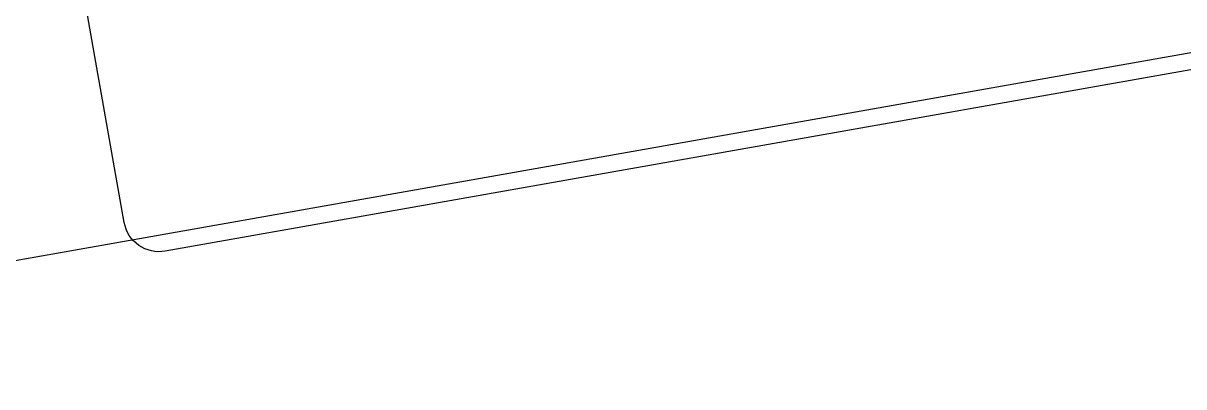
# Model space of a CAD drawing. Header units: millimetres. Extents: x 0 to 8967983, y -224399 to 13801.
# Drawn here: x 71379.33 to 71389.34, y -193456.2 to -193453.05 of the extents above; entities that cross this region are included whole.
import ezdxf

# ---------------------------------------------------------------- set-up
doc = ezdxf.new("R2010")
doc.units = ezdxf.units.MM
doc.header["$LTSCALE"] = 10
doc.layers.add('Архитектура', color=251, linetype='Continuous')

msp = doc.modelspace()

# ---------------------------------------------------------------- linework, layer by layer
at = {"layer": 'Архитектура', "lineweight": 25, "transparency": 33554684}
for points in [[(71359.233, -193420.671), (71365.017, -193453.307, 0.414326), (71365.653, -193453.752), (71366.974, -193453.518, 0.410627), (71367.419, -193452.888), (71367.301, -193452.221, 0.492552), (71367.036, -193452.021), (71366.538, -193452.109, -0.441111), (71366.255, -193451.911), (71365.987, -193450.057, -0.208057), (71366.268, -193449.201, -0.000016), (71368.195, -193446.447, -0.439819), (71369.639, -193446.191, -0.000016), (71372.396, -193448.115, -0.208057), (71372.953, -193448.823), (71373.338, -193450.656, -0.441111), (71373.141, -193450.939), (71372.643, -193451.027, 0.492552), (71372.463, -193451.306), (71372.581, -193451.974, 0.410627), (71373.216, -193452.411), (71374.537, -193452.177, 0.414326), (71374.981, -193451.541), (71369.197, -193418.905, 0.523933)], [(71359.233, -193420.671), (71365.017, -193453.307, 0.414326), (71365.653, -193453.752), (71366.974, -193453.518, 0.410627), (71367.419, -193452.888), (71367.301, -193452.221, 0.492552), (71367.036, -193452.021), (71366.538, -193452.109, -0.441111), (71366.255, -193451.911), (71365.987, -193450.057, -0.208057), (71366.268, -193449.201, -0.000016), (71368.195, -193446.447, -0.439819), (71369.639, -193446.191, -0.000016), (71372.396, -193448.115, -0.208057), (71372.953, -193448.823), (71373.338, -193450.656, -0.441111), (71373.141, -193450.939), (71372.643, -193451.027, 0.492552), (71372.463, -193451.306), (71372.581, -193451.974, 0.410627), (71373.216, -193452.411), (71374.537, -193452.177, 0.414326), (71374.981, -193451.541), (71369.197, -193418.905, 0.523933)], [(71359.233, -193420.671), (71365.017, -193453.307, 0.414326), (71365.653, -193453.752), (71366.974, -193453.518, 0.410627), (71367.419, -193452.888), (71367.301, -193452.221, 0.492552), (71367.036, -193452.021), (71366.538, -193452.109, -0.441111), (71366.255, -193451.911), (71365.987, -193450.057, -0.208057), (71366.268, -193449.201, -0.000016), (71368.195, -193446.447, -0.439819), (71369.639, -193446.191, -0.000016), (71372.396, -193448.115, -0.208057), (71372.953, -193448.823), (71373.338, -193450.656, -0.441111), (71373.141, -193450.939), (71372.643, -193451.027, 0.492552), (71372.463, -193451.306), (71372.581, -193451.974, 0.410627), (71373.216, -193452.411), (71374.537, -193452.177, 0.414326), (71374.981, -193451.541), (71369.197, -193418.905, 0.523933)], [(71359.233, -193420.671), (71365.017, -193453.307, 0.414326), (71365.653, -193453.752), (71366.974, -193453.518, 0.410627), (71367.419, -193452.888), (71367.301, -193452.221, 0.492552), (71367.036, -193452.021), (71366.538, -193452.109, -0.441111), (71366.255, -193451.911), (71365.987, -193450.057, -0.208057), (71366.268, -193449.201, -0.000016), (71368.195, -193446.447, -0.439819), (71369.639, -193446.191, -0.000016), (71372.396, -193448.115, -0.208057), (71372.953, -193448.823), (71373.338, -193450.656, -0.441111), (71373.141, -193450.939), (71372.643, -193451.027, 0.492552), (71372.463, -193451.306), (71372.581, -193451.974, 0.410627), (71373.216, -193452.411), (71374.537, -193452.177, 0.414326), (71374.981, -193451.541), (71369.197, -193418.905, 0.523933)], [(71359.233, -193420.671), (71365.017, -193453.307, 0.414326), (71365.653, -193453.752), (71366.974, -193453.518, 0.410627), (71367.419, -193452.888), (71367.301, -193452.221, 0.492552), (71367.036, -193452.021), (71366.538, -193452.109, -0.441111), (71366.255, -193451.911), (71365.987, -193450.057, -0.208057), (71366.268, -193449.201, -0.000016), (71368.195, -193446.447, -0.439819), (71369.639, -193446.191, -0.000016), (71372.396, -193448.115, -0.208057), (71372.953, -193448.823), (71373.338, -193450.656, -0.441111), (71373.141, -193450.939), (71372.643, -193451.027, 0.492552), (71372.463, -193451.306), (71372.581, -193451.974, 0.410627), (71373.216, -193452.411), (71374.537, -193452.177, 0.414326), (71374.981, -193451.541), (71369.197, -193418.905, 0.523933)], [(71359.233, -193420.671), (71365.017, -193453.307, 0.414326), (71365.653, -193453.752), (71366.974, -193453.518, 0.410627), (71367.419, -193452.888), (71367.301, -193452.221, 0.492552), (71367.036, -193452.021), (71366.538, -193452.109, -0.441111), (71366.255, -193451.911), (71365.987, -193450.057, -0.208057), (71366.268, -193449.201, -0.000016), (71368.195, -193446.447, -0.439819), (71369.639, -193446.191, -0.000016), (71372.396, -193448.115, -0.208057), (71372.953, -193448.823), (71373.338, -193450.656, -0.441111), (71373.141, -193450.939), (71372.643, -193451.027, 0.492552), (71372.463, -193451.306), (71372.581, -193451.974, 0.410627), (71373.216, -193452.411), (71374.537, -193452.177, 0.414326), (71374.981, -193451.541), (71369.197, -193418.905, 0.523933)], [(71359.233, -193420.671), (71365.017, -193453.307, 0.414326), (71365.653, -193453.752), (71366.974, -193453.518, 0.410627), (71367.419, -193452.888), (71367.301, -193452.221, 0.492552), (71367.036, -193452.021), (71366.538, -193452.109, -0.441111), (71366.255, -193451.911), (71365.987, -193450.057, -0.208057), (71366.268, -193449.201, -0.000016), (71368.195, -193446.447, -0.439819), (71369.639, -193446.191, -0.000016), (71372.396, -193448.115, -0.208057), (71372.953, -193448.823), (71373.338, -193450.656, -0.441111), (71373.141, -193450.939), (71372.643, -193451.027, 0.492552), (71372.463, -193451.306), (71372.581, -193451.974, 0.410627), (71373.216, -193452.411), (71374.537, -193452.177, 0.414326), (71374.981, -193451.541), (71369.197, -193418.905, 0.523933)], [(71359.233, -193420.671), (71365.017, -193453.307, 0.414326), (71365.653, -193453.752), (71366.974, -193453.518, 0.410627), (71367.419, -193452.888), (71367.301, -193452.221, 0.492552), (71367.036, -193452.021), (71366.538, -193452.109, -0.441111), (71366.255, -193451.911), (71365.987, -193450.057, -0.208057), (71366.268, -193449.201, -0.000016), (71368.195, -193446.447, -0.439819), (71369.639, -193446.191, -0.000016), (71372.396, -193448.115, -0.208057), (71372.953, -193448.823), (71373.338, -193450.656, -0.441111), (71373.141, -193450.939), (71372.643, -193451.027, 0.492552), (71372.463, -193451.306), (71372.581, -193451.974, 0.410627), (71373.216, -193452.411), (71374.537, -193452.177, 0.414326), (71374.981, -193451.541), (71369.197, -193418.905, 0.523933)], [(71359.233, -193420.671), (71365.017, -193453.307, 0.414326), (71365.653, -193453.752), (71366.974, -193453.518, 0.410627), (71367.419, -193452.888), (71367.301, -193452.221, 0.492552), (71367.036, -193452.021), (71366.538, -193452.109, -0.441111), (71366.255, -193451.911), (71365.987, -193450.057, -0.208057), (71366.268, -193449.201, -0.000016), (71368.195, -193446.447, -0.439819), (71369.639, -193446.191, -0.000016), (71372.396, -193448.115, -0.208057), (71372.953, -193448.823), (71373.338, -193450.656, -0.441111), (71373.141, -193450.939), (71372.643, -193451.027, 0.492552), (71372.463, -193451.306), (71372.581, -193451.974, 0.410627), (71373.216, -193452.411), (71374.537, -193452.177, 0.414326), (71374.981, -193451.541), (71369.197, -193418.905, 0.523933)], [(71359.233, -193420.671), (71365.017, -193453.307, 0.414326), (71365.653, -193453.752), (71366.974, -193453.518, 0.410627), (71367.419, -193452.888), (71367.301, -193452.221, 0.492552), (71367.036, -193452.021), (71366.538, -193452.109, -0.441111), (71366.255, -193451.911), (71365.987, -193450.057, -0.208057), (71366.268, -193449.201, -0.000016), (71368.195, -193446.447, -0.439819), (71369.639, -193446.191, -0.000016), (71372.396, -193448.115, -0.208057), (71372.953, -193448.823), (71373.338, -193450.656, -0.441111), (71373.141, -193450.939), (71372.643, -193451.027, 0.492552), (71372.463, -193451.306), (71372.581, -193451.974, 0.410627), (71373.216, -193452.411), (71374.537, -193452.177, 0.414326), (71374.981, -193451.541), (71369.197, -193418.905, 0.523933)], [(71359.233, -193420.671), (71365.017, -193453.307, 0.414326), (71365.653, -193453.752), (71366.974, -193453.518, 0.410627), (71367.419, -193452.888), (71367.301, -193452.221, 0.492552), (71367.036, -193452.021), (71366.538, -193452.109, -0.441111), (71366.255, -193451.911), (71365.987, -193450.057, -0.208057), (71366.268, -193449.201, -0.000016), (71368.195, -193446.447, -0.439819), (71369.639, -193446.191, -0.000016), (71372.396, -193448.115, -0.208057), (71372.953, -193448.823), (71373.338, -193450.656, -0.441111), (71373.141, -193450.939), (71372.643, -193451.027, 0.492552), (71372.463, -193451.306), (71372.581, -193451.974, 0.410627), (71373.216, -193452.411), (71374.537, -193452.177, 0.414326), (71374.981, -193451.541), (71369.197, -193418.905, 0.523933)], [(71359.233, -193420.671), (71365.017, -193453.307, 0.414326), (71365.653, -193453.752), (71366.974, -193453.518, 0.410627), (71367.419, -193452.888), (71367.301, -193452.221, 0.492552), (71367.036, -193452.021), (71366.538, -193452.109, -0.441111), (71366.255, -193451.911), (71365.987, -193450.057, -0.208057), (71366.268, -193449.201, -0.000016), (71368.195, -193446.447, -0.439819), (71369.639, -193446.191, -0.000016), (71372.396, -193448.115, -0.208057), (71372.953, -193448.823), (71373.338, -193450.656, -0.441111), (71373.141, -193450.939), (71372.643, -193451.027, 0.492552), (71372.463, -193451.306), (71372.581, -193451.974, 0.410627), (71373.216, -193452.411), (71374.537, -193452.177, 0.414326), (71374.981, -193451.541), (71369.197, -193418.905, 0.523933)], [(71359.233, -193420.671), (71365.017, -193453.307, 0.414326), (71365.653, -193453.752), (71366.974, -193453.518, 0.410627), (71367.419, -193452.888), (71367.301, -193452.221, 0.492552), (71367.036, -193452.021), (71366.538, -193452.109, -0.441111), (71366.255, -193451.911), (71365.987, -193450.057, -0.208057), (71366.268, -193449.201, -0.000016), (71368.195, -193446.447, -0.439819), (71369.639, -193446.191, -0.000016), (71372.396, -193448.115, -0.208057), (71372.953, -193448.823), (71373.338, -193450.656, -0.441111), (71373.141, -193450.939), (71372.643, -193451.027, 0.492552), (71372.463, -193451.306), (71372.581, -193451.974, 0.410627), (71373.216, -193452.411), (71374.537, -193452.177, 0.414326), (71374.981, -193451.541), (71369.197, -193418.905, 0.523933)], [(71359.233, -193420.671), (71365.017, -193453.307, 0.414326), (71365.653, -193453.752), (71366.974, -193453.518, 0.410627), (71367.419, -193452.888), (71367.301, -193452.221, 0.492552), (71367.036, -193452.021), (71366.538, -193452.109, -0.441111), (71366.255, -193451.911), (71365.987, -193450.057, -0.208057), (71366.268, -193449.201, -0.000016), (71368.195, -193446.447, -0.439819), (71369.639, -193446.191, -0.000016), (71372.396, -193448.115, -0.208057), (71372.953, -193448.823), (71373.338, -193450.656, -0.441111), (71373.141, -193450.939), (71372.643, -193451.027, 0.492552), (71372.463, -193451.306), (71372.581, -193451.974, 0.410627), (71373.216, -193452.411), (71374.537, -193452.177, 0.414326), (71374.981, -193451.541), (71369.197, -193418.905, 0.523933)], [(71359.233, -193420.671), (71365.017, -193453.307, 0.414326), (71365.653, -193453.752), (71366.974, -193453.518, 0.410627), (71367.419, -193452.888), (71367.301, -193452.221, 0.492552), (71367.036, -193452.021), (71366.538, -193452.109, -0.441111), (71366.255, -193451.911), (71365.987, -193450.057, -0.208057), (71366.268, -193449.201, -0.000016), (71368.195, -193446.447, -0.439819), (71369.639, -193446.191, -0.000016), (71372.396, -193448.115, -0.208057), (71372.953, -193448.823), (71373.338, -193450.656, -0.441111), (71373.141, -193450.939), (71372.643, -193451.027, 0.492552), (71372.463, -193451.306), (71372.581, -193451.974, 0.410627), (71373.216, -193452.411), (71374.537, -193452.177, 0.414326), (71374.981, -193451.541), (71369.197, -193418.905, 0.523933)], [(71359.233, -193420.671), (71365.017, -193453.307, 0.414326), (71365.653, -193453.752), (71366.974, -193453.518, 0.410627), (71367.419, -193452.888), (71367.301, -193452.221, 0.492552), (71367.036, -193452.021), (71366.538, -193452.109, -0.441111), (71366.255, -193451.911), (71365.987, -193450.057, -0.208057), (71366.268, -193449.201, -0.000016), (71368.195, -193446.447, -0.439819), (71369.639, -193446.191, -0.000016), (71372.396, -193448.115, -0.208057), (71372.953, -193448.823), (71373.338, -193450.656, -0.441111), (71373.141, -193450.939), (71372.643, -193451.027, 0.492552), (71372.463, -193451.306), (71372.581, -193451.974, 0.410627), (71373.216, -193452.411), (71374.537, -193452.177, 0.414326), (71374.981, -193451.541), (71369.197, -193418.905, 0.523933)], [(71359.233, -193420.671), (71365.017, -193453.307, 0.414326), (71365.653, -193453.752), (71366.974, -193453.518, 0.410627), (71367.419, -193452.888), (71367.301, -193452.221, 0.492552), (71367.036, -193452.021), (71366.538, -193452.109, -0.441111), (71366.255, -193451.911), (71365.987, -193450.057, -0.208057), (71366.268, -193449.201, -0.000016), (71368.195, -193446.447, -0.439819), (71369.639, -193446.191, -0.000016), (71372.396, -193448.115, -0.208057), (71372.953, -193448.823), (71373.338, -193450.656, -0.441111), (71373.141, -193450.939), (71372.643, -193451.027, 0.492552), (71372.463, -193451.306), (71372.581, -193451.974, 0.410627), (71373.216, -193452.411), (71374.537, -193452.177, 0.414326), (71374.981, -193451.541), (71369.197, -193418.905, 0.523933)], [(71359.233, -193420.671), (71365.017, -193453.307, 0.414326), (71365.653, -193453.752), (71366.974, -193453.518, 0.410627), (71367.419, -193452.888), (71367.301, -193452.221, 0.492552), (71367.036, -193452.021), (71366.538, -193452.109, -0.441111), (71366.255, -193451.911), (71365.987, -193450.057, -0.208057), (71366.268, -193449.201, -0.000016), (71368.195, -193446.447, -0.439819), (71369.639, -193446.191, -0.000016), (71372.396, -193448.115, -0.208057), (71372.953, -193448.823), (71373.338, -193450.656, -0.441111), (71373.141, -193450.939), (71372.643, -193451.027, 0.492552), (71372.463, -193451.306), (71372.581, -193451.974, 0.410627), (71373.216, -193452.411), (71374.537, -193452.177, 0.414326), (71374.981, -193451.541), (71369.197, -193418.905, 0.523933)], [(71359.233, -193420.671), (71365.017, -193453.307, 0.414326), (71365.653, -193453.752), (71366.974, -193453.518, 0.410627), (71367.419, -193452.888), (71367.301, -193452.221, 0.492552), (71367.036, -193452.021), (71366.538, -193452.109, -0.441111), (71366.255, -193451.911), (71365.987, -193450.057, -0.208057), (71366.268, -193449.201, -0.000016), (71368.195, -193446.447, -0.439819), (71369.639, -193446.191, -0.000016), (71372.396, -193448.115, -0.208057), (71372.953, -193448.823), (71373.338, -193450.656, -0.441111), (71373.141, -193450.939), (71372.643, -193451.027, 0.492552), (71372.463, -193451.306), (71372.581, -193451.974, 0.410627), (71373.216, -193452.411), (71374.537, -193452.177, 0.414326), (71374.981, -193451.541), (71369.197, -193418.905, 0.523933)], [(71359.233, -193420.671), (71365.017, -193453.307, 0.414326), (71365.653, -193453.752), (71366.974, -193453.518, 0.410627), (71367.419, -193452.888), (71367.301, -193452.221, 0.492552), (71367.036, -193452.021), (71366.538, -193452.109, -0.441111), (71366.255, -193451.911), (71365.987, -193450.057, -0.208057), (71366.268, -193449.201, -0.000016), (71368.195, -193446.447, -0.439819), (71369.639, -193446.191, -0.000016), (71372.396, -193448.115, -0.208057), (71372.953, -193448.823), (71373.338, -193450.656, -0.441111), (71373.141, -193450.939), (71372.643, -193451.027, 0.492552), (71372.463, -193451.306), (71372.581, -193451.974, 0.410627), (71373.216, -193452.411), (71374.537, -193452.177, 0.414326), (71374.981, -193451.541), (71369.197, -193418.905, 0.523933)], [(71359.233, -193420.671), (71365.017, -193453.307, 0.414326), (71365.653, -193453.752), (71366.974, -193453.518, 0.410627), (71367.419, -193452.888), (71367.301, -193452.221, 0.492552), (71367.036, -193452.021), (71366.538, -193452.109, -0.441111), (71366.255, -193451.911), (71365.987, -193450.057, -0.208057), (71366.268, -193449.201, -0.000016), (71368.195, -193446.447, -0.439819), (71369.639, -193446.191, -0.000016), (71372.396, -193448.115, -0.208057), (71372.953, -193448.823), (71373.338, -193450.656, -0.441111), (71373.141, -193450.939), (71372.643, -193451.027, 0.492552), (71372.463, -193451.306), (71372.581, -193451.974, 0.410627), (71373.216, -193452.411), (71374.537, -193452.177, 0.414326), (71374.981, -193451.541), (71369.197, -193418.905, 0.523933)], [(71359.233, -193420.671), (71365.017, -193453.307, 0.414326), (71365.653, -193453.752), (71366.974, -193453.518, 0.410627), (71367.419, -193452.888), (71367.301, -193452.221, 0.492552), (71367.036, -193452.021), (71366.538, -193452.109, -0.441111), (71366.255, -193451.911), (71365.987, -193450.057, -0.208057), (71366.268, -193449.201, -0.000016), (71368.195, -193446.447, -0.439819), (71369.639, -193446.191, -0.000016), (71372.396, -193448.115, -0.208057), (71372.953, -193448.823), (71373.338, -193450.656, -0.441111), (71373.141, -193450.939), (71372.643, -193451.027, 0.492552), (71372.463, -193451.306), (71372.581, -193451.974, 0.410627), (71373.216, -193452.411), (71374.537, -193452.177, 0.414326), (71374.981, -193451.541), (71369.197, -193418.905, 0.523933)], [(71359.233, -193420.671), (71365.017, -193453.307, 0.414326), (71365.653, -193453.752), (71366.974, -193453.518, 0.410627), (71367.419, -193452.888), (71367.301, -193452.221, 0.492552), (71367.036, -193452.021), (71366.538, -193452.109, -0.441111), (71366.255, -193451.911), (71365.987, -193450.057, -0.208057), (71366.268, -193449.201, -0.000016), (71368.195, -193446.447, -0.439819), (71369.639, -193446.191, -0.000016), (71372.396, -193448.115, -0.208057), (71372.953, -193448.823), (71373.338, -193450.656, -0.441111), (71373.141, -193450.939), (71372.643, -193451.027, 0.492552), (71372.463, -193451.306), (71372.581, -193451.974, 0.410627), (71373.216, -193452.411), (71374.537, -193452.177, 0.414326), (71374.981, -193451.541), (71369.197, -193418.905, 0.523933)], [(71359.233, -193420.671), (71365.017, -193453.307, 0.414326), (71365.653, -193453.752), (71366.974, -193453.518, 0.410627), (71367.419, -193452.888), (71367.301, -193452.221, 0.492552), (71367.036, -193452.021), (71366.538, -193452.109, -0.441111), (71366.255, -193451.911), (71365.987, -193450.057, -0.208057), (71366.268, -193449.201, -0.000016), (71368.195, -193446.447, -0.439819), (71369.639, -193446.191, -0.000016), (71372.396, -193448.115, -0.208057), (71372.953, -193448.823), (71373.338, -193450.656, -0.441111), (71373.141, -193450.939), (71372.643, -193451.027, 0.492552), (71372.463, -193451.306), (71372.581, -193451.974, 0.410627), (71373.216, -193452.411), (71374.537, -193452.177, 0.414326), (71374.981, -193451.541), (71369.197, -193418.905, 0.523933)], [(71359.233, -193420.671), (71365.017, -193453.307, 0.414326), (71365.653, -193453.752), (71366.974, -193453.518, 0.410627), (71367.419, -193452.888), (71367.301, -193452.221, 0.492552), (71367.036, -193452.021), (71366.538, -193452.109, -0.441111), (71366.255, -193451.911), (71365.987, -193450.057, -0.208057), (71366.268, -193449.201, -0.000016), (71368.195, -193446.447, -0.439819), (71369.639, -193446.191, -0.000016), (71372.396, -193448.115, -0.208057), (71372.953, -193448.823), (71373.338, -193450.656, -0.441111), (71373.141, -193450.939), (71372.643, -193451.027, 0.492552), (71372.463, -193451.306), (71372.581, -193451.974, 0.410627), (71373.216, -193452.411), (71374.537, -193452.177, 0.414326), (71374.981, -193451.541), (71369.197, -193418.905, 0.523933)], [(71359.233, -193420.671), (71365.017, -193453.307, 0.414326), (71365.653, -193453.752), (71366.974, -193453.518, 0.410627), (71367.419, -193452.888), (71367.301, -193452.221, 0.492552), (71367.036, -193452.021), (71366.538, -193452.109, -0.441111), (71366.255, -193451.911), (71365.987, -193450.057, -0.208057), (71366.268, -193449.201, -0.000016), (71368.195, -193446.447, -0.439819), (71369.639, -193446.191, -0.000016), (71372.396, -193448.115, -0.208057), (71372.953, -193448.823), (71373.338, -193450.656, -0.441111), (71373.141, -193450.939), (71372.643, -193451.027, 0.492552), (71372.463, -193451.306), (71372.581, -193451.974, 0.410627), (71373.216, -193452.411), (71374.537, -193452.177, 0.414326), (71374.981, -193451.541), (71369.197, -193418.905, 0.523933)], [(71359.233, -193420.671), (71365.017, -193453.307, 0.414326), (71365.653, -193453.752), (71366.974, -193453.518, 0.410627), (71367.419, -193452.888), (71367.301, -193452.221, 0.492552), (71367.036, -193452.021), (71366.538, -193452.109, -0.441111), (71366.255, -193451.911), (71365.987, -193450.057, -0.208057), (71366.268, -193449.201, -0.000016), (71368.195, -193446.447, -0.439819), (71369.639, -193446.191, -0.000016), (71372.396, -193448.115, -0.208057), (71372.953, -193448.823), (71373.338, -193450.656, -0.441111), (71373.141, -193450.939), (71372.643, -193451.027, 0.492552), (71372.463, -193451.306), (71372.581, -193451.974, 0.410627), (71373.216, -193452.411), (71374.537, -193452.177, 0.414326), (71374.981, -193451.541), (71369.197, -193418.905, 0.523933)], [(71359.233, -193420.671), (71365.017, -193453.307, 0.414326), (71365.653, -193453.752), (71366.974, -193453.518, 0.410627), (71367.419, -193452.888), (71367.301, -193452.221, 0.492552), (71367.036, -193452.021), (71366.538, -193452.109, -0.441111), (71366.255, -193451.911), (71365.987, -193450.057, -0.208057), (71366.268, -193449.201, -0.000016), (71368.195, -193446.447, -0.439819), (71369.639, -193446.191, -0.000016), (71372.396, -193448.115, -0.208057), (71372.953, -193448.823), (71373.338, -193450.656, -0.441111), (71373.141, -193450.939), (71372.643, -193451.027, 0.492552), (71372.463, -193451.306), (71372.581, -193451.974, 0.410627), (71373.216, -193452.411), (71374.537, -193452.177, 0.414326), (71374.981, -193451.541), (71369.197, -193418.905, 0.523933)], [(71359.233, -193420.671), (71365.017, -193453.307, 0.414326), (71365.653, -193453.752), (71366.974, -193453.518, 0.410627), (71367.419, -193452.888), (71367.301, -193452.221, 0.492552), (71367.036, -193452.021), (71366.538, -193452.109, -0.441111), (71366.255, -193451.911), (71365.987, -193450.057, -0.208057), (71366.268, -193449.201, -0.000016), (71368.195, -193446.447, -0.439819), (71369.639, -193446.191, -0.000016), (71372.396, -193448.115, -0.208057), (71372.953, -193448.823), (71373.338, -193450.656, -0.441111), (71373.141, -193450.939), (71372.643, -193451.027, 0.492552), (71372.463, -193451.306), (71372.581, -193451.974, 0.410627), (71373.216, -193452.411), (71374.537, -193452.177, 0.414326), (71374.981, -193451.541), (71369.197, -193418.905, 0.523933)], [(71359.233, -193420.671), (71365.017, -193453.307, 0.414326), (71365.653, -193453.752), (71366.974, -193453.518, 0.410627), (71367.419, -193452.888), (71367.301, -193452.221, 0.492552), (71367.036, -193452.021), (71366.538, -193452.109, -0.441111), (71366.255, -193451.911), (71365.987, -193450.057, -0.208057), (71366.268, -193449.201, -0.000016), (71368.195, -193446.447, -0.439819), (71369.639, -193446.191, -0.000016), (71372.396, -193448.115, -0.208057), (71372.953, -193448.823), (71373.338, -193450.656, -0.441111), (71373.141, -193450.939), (71372.643, -193451.027, 0.492552), (71372.463, -193451.306), (71372.581, -193451.974, 0.410627), (71373.216, -193452.411), (71374.537, -193452.177, 0.414326), (71374.981, -193451.541), (71369.197, -193418.905, 0.523933)], [(71359.233, -193420.671), (71365.017, -193453.307, 0.414326), (71365.653, -193453.752), (71366.974, -193453.518, 0.410627), (71367.419, -193452.888), (71367.301, -193452.221, 0.492552), (71367.036, -193452.021), (71366.538, -193452.109, -0.441111), (71366.255, -193451.911), (71365.987, -193450.057, -0.208057), (71366.268, -193449.201, -0.000016), (71368.195, -193446.447, -0.439819), (71369.639, -193446.191, -0.000016), (71372.396, -193448.115, -0.208057), (71372.953, -193448.823), (71373.338, -193450.656, -0.441111), (71373.141, -193450.939), (71372.643, -193451.027, 0.492552), (71372.463, -193451.306), (71372.581, -193451.974, 0.410627), (71373.216, -193452.411), (71374.537, -193452.177, 0.414326), (71374.981, -193451.541), (71369.197, -193418.905, 0.523933)], [(71359.233, -193420.671), (71365.017, -193453.307, 0.414326), (71365.653, -193453.752), (71366.974, -193453.518, 0.410627), (71367.419, -193452.888), (71367.301, -193452.221, 0.492552), (71367.036, -193452.021), (71366.538, -193452.109, -0.441111), (71366.255, -193451.911), (71365.987, -193450.057, -0.208057), (71366.268, -193449.201, -0.000016), (71368.195, -193446.447, -0.439819), (71369.639, -193446.191, -0.000016), (71372.396, -193448.115, -0.208057), (71372.953, -193448.823), (71373.338, -193450.656, -0.441111), (71373.141, -193450.939), (71372.643, -193451.027, 0.492552), (71372.463, -193451.306), (71372.581, -193451.974, 0.410627), (71373.216, -193452.411), (71374.537, -193452.177, 0.414326), (71374.981, -193451.541), (71369.197, -193418.905, 0.523933)], [(71359.233, -193420.671), (71365.017, -193453.307, 0.414326), (71365.653, -193453.752), (71366.974, -193453.518, 0.410627), (71367.419, -193452.888), (71367.301, -193452.221, 0.492552), (71367.036, -193452.021), (71366.538, -193452.109, -0.441111), (71366.255, -193451.911), (71365.987, -193450.057, -0.208057), (71366.268, -193449.201, -0.000016), (71368.195, -193446.447, -0.439819), (71369.639, -193446.191, -0.000016), (71372.396, -193448.115, -0.208057), (71372.953, -193448.823), (71373.338, -193450.656, -0.441111), (71373.141, -193450.939), (71372.643, -193451.027, 0.492552), (71372.463, -193451.306), (71372.581, -193451.974, 0.410627), (71373.216, -193452.411), (71374.537, -193452.177, 0.414326), (71374.981, -193451.541), (71369.197, -193418.905, 0.523933)], [(71359.233, -193420.671), (71365.017, -193453.307, 0.414326), (71365.653, -193453.752), (71366.974, -193453.518, 0.410627), (71367.419, -193452.888), (71367.301, -193452.221, 0.492552), (71367.036, -193452.021), (71366.538, -193452.109, -0.441111), (71366.255, -193451.911), (71365.987, -193450.057, -0.208057), (71366.268, -193449.201, -0.000016), (71368.195, -193446.447, -0.439819), (71369.639, -193446.191, -0.000016), (71372.396, -193448.115, -0.208057), (71372.953, -193448.823), (71373.338, -193450.656, -0.441111), (71373.141, -193450.939), (71372.643, -193451.027, 0.492552), (71372.463, -193451.306), (71372.581, -193451.974, 0.410627), (71373.216, -193452.411), (71374.537, -193452.177, 0.414326), (71374.981, -193451.541), (71369.197, -193418.905, 0.523933)], [(71359.233, -193420.671), (71365.017, -193453.307, 0.414326), (71365.653, -193453.752), (71366.974, -193453.518, 0.410627), (71367.419, -193452.888), (71367.301, -193452.221, 0.492552), (71367.036, -193452.021), (71366.538, -193452.109, -0.441111), (71366.255, -193451.911), (71365.987, -193450.057, -0.208057), (71366.268, -193449.201, -0.000016), (71368.195, -193446.447, -0.439819), (71369.639, -193446.191, -0.000016), (71372.396, -193448.115, -0.208057), (71372.953, -193448.823), (71373.338, -193450.656, -0.441111), (71373.141, -193450.939), (71372.643, -193451.027, 0.492552), (71372.463, -193451.306), (71372.581, -193451.974, 0.410627), (71373.216, -193452.411), (71374.537, -193452.177, 0.414326), (71374.981, -193451.541), (71369.197, -193418.905, 0.523933)], [(71359.233, -193420.671), (71365.017, -193453.307, 0.414326), (71365.653, -193453.752), (71366.974, -193453.518, 0.410627), (71367.419, -193452.888), (71367.301, -193452.221, 0.492552), (71367.036, -193452.021), (71366.538, -193452.109, -0.441111), (71366.255, -193451.911), (71365.987, -193450.057, -0.208057), (71366.268, -193449.201, -0.000016), (71368.195, -193446.447, -0.439819), (71369.639, -193446.191, -0.000016), (71372.396, -193448.115, -0.208057), (71372.953, -193448.823), (71373.338, -193450.656, -0.441111), (71373.141, -193450.939), (71372.643, -193451.027, 0.492552), (71372.463, -193451.306), (71372.581, -193451.974, 0.410627), (71373.216, -193452.411), (71374.537, -193452.177, 0.414326), (71374.981, -193451.541), (71369.197, -193418.905, 0.523933)], [(71359.233, -193420.671), (71365.017, -193453.307, 0.414326), (71365.653, -193453.752), (71366.974, -193453.518, 0.410627), (71367.419, -193452.888), (71367.301, -193452.221, 0.492552), (71367.036, -193452.021), (71366.538, -193452.109, -0.441111), (71366.255, -193451.911), (71365.987, -193450.057, -0.208057), (71366.268, -193449.201, -0.000016), (71368.195, -193446.447, -0.439819), (71369.639, -193446.191, -0.000016), (71372.396, -193448.115, -0.208057), (71372.953, -193448.823), (71373.338, -193450.656, -0.441111), (71373.141, -193450.939), (71372.643, -193451.027, 0.492552), (71372.463, -193451.306), (71372.581, -193451.974, 0.410627), (71373.216, -193452.411), (71374.537, -193452.177, 0.414326), (71374.981, -193451.541), (71369.197, -193418.905, 0.523933)], [(71359.233, -193420.671), (71365.017, -193453.307, 0.414326), (71365.653, -193453.752), (71366.974, -193453.518, 0.410627), (71367.419, -193452.888), (71367.301, -193452.221, 0.492552), (71367.036, -193452.021), (71366.538, -193452.109, -0.441111), (71366.255, -193451.911), (71365.987, -193450.057, -0.208057), (71366.268, -193449.201, -0.000016), (71368.195, -193446.447, -0.439819), (71369.639, -193446.191, -0.000016), (71372.396, -193448.115, -0.208057), (71372.953, -193448.823), (71373.338, -193450.656, -0.441111), (71373.141, -193450.939), (71372.643, -193451.027, 0.492552), (71372.463, -193451.306), (71372.581, -193451.974, 0.410627), (71373.216, -193452.411), (71374.537, -193452.177, 0.414326), (71374.981, -193451.541), (71369.197, -193418.905, 0.523933)], [(71359.233, -193420.671), (71365.017, -193453.307, 0.414326), (71365.653, -193453.752), (71366.974, -193453.518, 0.410627), (71367.419, -193452.888), (71367.301, -193452.221, 0.492552), (71367.036, -193452.021), (71366.538, -193452.109, -0.441111), (71366.255, -193451.911), (71365.987, -193450.057, -0.208057), (71366.268, -193449.201, -0.000016), (71368.195, -193446.447, -0.439819), (71369.639, -193446.191, -0.000016), (71372.396, -193448.115, -0.208057), (71372.953, -193448.823), (71373.338, -193450.656, -0.441111), (71373.141, -193450.939), (71372.643, -193451.027, 0.492552), (71372.463, -193451.306), (71372.581, -193451.974, 0.410627), (71373.216, -193452.411), (71374.537, -193452.177, 0.414326), (71374.981, -193451.541), (71369.197, -193418.905, 0.523933)], [(71359.233, -193420.671), (71365.017, -193453.307, 0.414326), (71365.653, -193453.752), (71366.974, -193453.518, 0.410627), (71367.419, -193452.888), (71367.301, -193452.221, 0.492552), (71367.036, -193452.021), (71366.538, -193452.109, -0.441111), (71366.255, -193451.911), (71365.987, -193450.057, -0.208057), (71366.268, -193449.201, -0.000016), (71368.195, -193446.447, -0.439819), (71369.639, -193446.191, -0.000016), (71372.396, -193448.115, -0.208057), (71372.953, -193448.823), (71373.338, -193450.656, -0.441111), (71373.141, -193450.939), (71372.643, -193451.027, 0.492552), (71372.463, -193451.306), (71372.581, -193451.974, 0.410627), (71373.216, -193452.411), (71374.537, -193452.177, 0.414326), (71374.981, -193451.541), (71369.197, -193418.905, 0.523933)], [(71359.233, -193420.671), (71365.017, -193453.307, 0.414326), (71365.653, -193453.752), (71366.974, -193453.518, 0.410627), (71367.419, -193452.888), (71367.301, -193452.221, 0.492552), (71367.036, -193452.021), (71366.538, -193452.109, -0.441111), (71366.255, -193451.911), (71365.987, -193450.057, -0.208057), (71366.268, -193449.201, -0.000016), (71368.195, -193446.447, -0.439819), (71369.639, -193446.191, -0.000016), (71372.396, -193448.115, -0.208057), (71372.953, -193448.823), (71373.338, -193450.656, -0.441111), (71373.141, -193450.939), (71372.643, -193451.027, 0.492552), (71372.463, -193451.306), (71372.581, -193451.974, 0.410627), (71373.216, -193452.411), (71374.537, -193452.177, 0.414326), (71374.981, -193451.541), (71369.197, -193418.905, 0.523933)], [(71359.233, -193420.671), (71365.017, -193453.307, 0.414326), (71365.653, -193453.752), (71366.974, -193453.518, 0.410627), (71367.419, -193452.888), (71367.301, -193452.221, 0.492552), (71367.036, -193452.021), (71366.538, -193452.109, -0.441111), (71366.255, -193451.911), (71365.987, -193450.057, -0.208057), (71366.268, -193449.201, -0.000016), (71368.195, -193446.447, -0.439819), (71369.639, -193446.191, -0.000016), (71372.396, -193448.115, -0.208057), (71372.953, -193448.823), (71373.338, -193450.656, -0.441111), (71373.141, -193450.939), (71372.643, -193451.027, 0.492552), (71372.463, -193451.306), (71372.581, -193451.974, 0.410627), (71373.216, -193452.411), (71374.537, -193452.177, 0.414326), (71374.981, -193451.541), (71369.197, -193418.905, 0.523933)], [(71359.233, -193420.671), (71365.017, -193453.307, 0.414326), (71365.653, -193453.752), (71366.974, -193453.518, 0.410627), (71367.419, -193452.888), (71367.301, -193452.221, 0.492552), (71367.036, -193452.021), (71366.538, -193452.109, -0.441111), (71366.255, -193451.911), (71365.987, -193450.057, -0.208057), (71366.268, -193449.201, -0.000016), (71368.195, -193446.447, -0.439819), (71369.639, -193446.191, -0.000016), (71372.396, -193448.115, -0.208057), (71372.953, -193448.823), (71373.338, -193450.656, -0.441111), (71373.141, -193450.939), (71372.643, -193451.027, 0.492552), (71372.463, -193451.306), (71372.581, -193451.974, 0.410627), (71373.216, -193452.411), (71374.537, -193452.177, 0.414326), (71374.981, -193451.541), (71369.197, -193418.905, 0.523933)], [(71359.233, -193420.671), (71365.017, -193453.307, 0.414326), (71365.653, -193453.752), (71366.974, -193453.518, 0.410627), (71367.419, -193452.888), (71367.301, -193452.221, 0.492552), (71367.036, -193452.021), (71366.538, -193452.109, -0.441111), (71366.255, -193451.911), (71365.987, -193450.057, -0.208057), (71366.268, -193449.201, -0.000016), (71368.195, -193446.447, -0.439819), (71369.639, -193446.191, -0.000016), (71372.396, -193448.115, -0.208057), (71372.953, -193448.823), (71373.338, -193450.656, -0.441111), (71373.141, -193450.939), (71372.643, -193451.027, 0.492552), (71372.463, -193451.306), (71372.581, -193451.974, 0.410627), (71373.216, -193452.411), (71374.537, -193452.177, 0.414326), (71374.981, -193451.541), (71369.197, -193418.905, 0.523933)], [(71359.233, -193420.671), (71365.017, -193453.307, 0.414326), (71365.653, -193453.752), (71366.974, -193453.518, 0.410627), (71367.419, -193452.888), (71367.301, -193452.221, 0.492552), (71367.036, -193452.021), (71366.538, -193452.109, -0.441111), (71366.255, -193451.911), (71365.987, -193450.057, -0.208057), (71366.268, -193449.201, -0.000016), (71368.195, -193446.447, -0.439819), (71369.639, -193446.191, -0.000016), (71372.396, -193448.115, -0.208057), (71372.953, -193448.823), (71373.338, -193450.656, -0.441111), (71373.141, -193450.939), (71372.643, -193451.027, 0.492552), (71372.463, -193451.306), (71372.581, -193451.974, 0.410627), (71373.216, -193452.411), (71374.537, -193452.177, 0.414326), (71374.981, -193451.541), (71369.197, -193418.905, 0.523933)], [(71359.233, -193420.671), (71365.017, -193453.307, 0.414326), (71365.653, -193453.752), (71366.974, -193453.518, 0.410627), (71367.419, -193452.888), (71367.301, -193452.221, 0.492552), (71367.036, -193452.021), (71366.538, -193452.109, -0.441111), (71366.255, -193451.911), (71365.987, -193450.057, -0.208057), (71366.268, -193449.201, -0.000016), (71368.195, -193446.447, -0.439819), (71369.639, -193446.191, -0.000016), (71372.396, -193448.115, -0.208057), (71372.953, -193448.823), (71373.338, -193450.656, -0.441111), (71373.141, -193450.939), (71372.643, -193451.027, 0.492552), (71372.463, -193451.306), (71372.581, -193451.974, 0.410627), (71373.216, -193452.411), (71374.537, -193452.177, 0.414326), (71374.981, -193451.541), (71369.197, -193418.905, 0.523933)], [(71359.233, -193420.671), (71365.017, -193453.307, 0.414326), (71365.653, -193453.752), (71366.974, -193453.518, 0.410627), (71367.419, -193452.888), (71367.301, -193452.221, 0.492552), (71367.036, -193452.021), (71366.538, -193452.109, -0.441111), (71366.255, -193451.911), (71365.987, -193450.057, -0.208057), (71366.268, -193449.201, -0.000016), (71368.195, -193446.447, -0.439819), (71369.639, -193446.191, -0.000016), (71372.396, -193448.115, -0.208057), (71372.953, -193448.823), (71373.338, -193450.656, -0.441111), (71373.141, -193450.939), (71372.643, -193451.027, 0.492552), (71372.463, -193451.306), (71372.581, -193451.974, 0.410627), (71373.216, -193452.411), (71374.537, -193452.177, 0.414326), (71374.981, -193451.541), (71369.197, -193418.905, 0.523933)], [(71359.233, -193420.671), (71365.017, -193453.307, 0.414326), (71365.653, -193453.752), (71366.974, -193453.518, 0.410627), (71367.419, -193452.888), (71367.301, -193452.221, 0.492552), (71367.036, -193452.021), (71366.538, -193452.109, -0.441111), (71366.255, -193451.911), (71365.987, -193450.057, -0.208057), (71366.268, -193449.201, -0.000016), (71368.195, -193446.447, -0.439819), (71369.639, -193446.191, -0.000016), (71372.396, -193448.115, -0.208057), (71372.953, -193448.823), (71373.338, -193450.656, -0.441111), (71373.141, -193450.939), (71372.643, -193451.027, 0.492552), (71372.463, -193451.306), (71372.581, -193451.974, 0.410627), (71373.216, -193452.411), (71374.537, -193452.177, 0.414326), (71374.981, -193451.541), (71369.197, -193418.905, 0.523933)], [(71359.233, -193420.671), (71365.017, -193453.307, 0.414326), (71365.653, -193453.752), (71366.974, -193453.518, 0.410627), (71367.419, -193452.888), (71367.301, -193452.221, 0.492552), (71367.036, -193452.021), (71366.538, -193452.109, -0.441111), (71366.255, -193451.911), (71365.987, -193450.057, -0.208057), (71366.268, -193449.201, -0.000016), (71368.195, -193446.447, -0.439819), (71369.639, -193446.191, -0.000016), (71372.396, -193448.115, -0.208057), (71372.953, -193448.823), (71373.338, -193450.656, -0.441111), (71373.141, -193450.939), (71372.643, -193451.027, 0.492552), (71372.463, -193451.306), (71372.581, -193451.974, 0.410627), (71373.216, -193452.411), (71374.537, -193452.177, 0.414326), (71374.981, -193451.541), (71369.197, -193418.905, 0.523933)], [(71389.728, -193453.399), (71380.555, -193455.024, -0.414362), (71380.201, -193454.777), (71379.776, -193452.376, -0.151171), (71379.798, -193452.198), (71380.187, -193451.963, -0.035408), (71387.575, -193450.653), (71388.183, -193451.289, 0.527868), (71388.678, -193451.201), (71389.031, -193450.395, -0.527868), (71389.526, -193450.308)], [(71389.728, -193453.399), (71380.555, -193455.024, -0.414362), (71380.201, -193454.777), (71379.776, -193452.376, -0.151171), (71379.798, -193452.198), (71380.187, -193451.963, -0.035408), (71387.575, -193450.653), (71388.183, -193451.289, 0.527868), (71388.678, -193451.201), (71389.031, -193450.395, -0.527868), (71389.526, -193450.308)], [(71389.728, -193453.399), (71380.555, -193455.024, -0.414362), (71380.201, -193454.777), (71379.776, -193452.376, -0.151171), (71379.798, -193452.198), (71380.187, -193451.963, -0.035408), (71387.575, -193450.653), (71388.183, -193451.289, 0.527868), (71388.678, -193451.201), (71389.031, -193450.395, -0.527868), (71389.526, -193450.308)], [(71389.728, -193453.399), (71380.555, -193455.024, -0.414362), (71380.201, -193454.777), (71379.776, -193452.376, -0.151171), (71379.798, -193452.198), (71380.187, -193451.963, -0.035408), (71387.575, -193450.653), (71388.183, -193451.289, 0.527868), (71388.678, -193451.201), (71389.031, -193450.395, -0.527868), (71389.526, -193450.308)], [(71389.728, -193453.399), (71380.555, -193455.024, -0.414362), (71380.201, -193454.777), (71379.776, -193452.376, -0.151171), (71379.798, -193452.198), (71380.187, -193451.963, -0.035408), (71387.575, -193450.653), (71388.183, -193451.289, 0.527868), (71388.678, -193451.201), (71389.031, -193450.395, -0.527868), (71389.526, -193450.308)], [(71389.728, -193453.399), (71380.555, -193455.024, -0.414362), (71380.201, -193454.777), (71379.776, -193452.376, -0.151171), (71379.798, -193452.198), (71380.187, -193451.963, -0.035408), (71387.575, -193450.653), (71388.183, -193451.289, 0.527868), (71388.678, -193451.201), (71389.031, -193450.395, -0.527868), (71389.526, -193450.308)], [(71389.728, -193453.399), (71380.555, -193455.024, -0.414362), (71380.201, -193454.777), (71379.776, -193452.376, -0.151171), (71379.798, -193452.198), (71380.187, -193451.963, -0.035408), (71387.575, -193450.653), (71388.183, -193451.289, 0.527868), (71388.678, -193451.201), (71389.031, -193450.395, -0.527868), (71389.526, -193450.308)], [(71389.728, -193453.399), (71380.555, -193455.024, -0.414362), (71380.201, -193454.777), (71379.776, -193452.376, -0.151171), (71379.798, -193452.198), (71380.187, -193451.963, -0.035408), (71387.575, -193450.653), (71388.183, -193451.289, 0.527868), (71388.678, -193451.201), (71389.031, -193450.395, -0.527868), (71389.526, -193450.308)], [(71389.728, -193453.399), (71380.555, -193455.024, -0.414362), (71380.201, -193454.777), (71379.776, -193452.376, -0.151171), (71379.798, -193452.198), (71380.187, -193451.963, -0.035408), (71387.575, -193450.653), (71388.183, -193451.289, 0.527868), (71388.678, -193451.201), (71389.031, -193450.395, -0.527868), (71389.526, -193450.308)], [(71389.728, -193453.399), (71380.555, -193455.024, -0.414362), (71380.201, -193454.777), (71379.776, -193452.376, -0.151171), (71379.798, -193452.198), (71380.187, -193451.963, -0.035408), (71387.575, -193450.653), (71388.183, -193451.289, 0.527868), (71388.678, -193451.201), (71389.031, -193450.395, -0.527868), (71389.526, -193450.308)], [(71389.728, -193453.399), (71380.555, -193455.024, -0.414362), (71380.201, -193454.777), (71379.776, -193452.376, -0.151171), (71379.798, -193452.198), (71380.187, -193451.963, -0.035408), (71387.575, -193450.653), (71388.183, -193451.289, 0.527868), (71388.678, -193451.201), (71389.031, -193450.395, -0.527868), (71389.526, -193450.308)], [(71389.728, -193453.399), (71380.555, -193455.024, -0.414362), (71380.201, -193454.777), (71379.776, -193452.376, -0.151171), (71379.798, -193452.198), (71380.187, -193451.963, -0.035408), (71387.575, -193450.653), (71388.183, -193451.289, 0.527868), (71388.678, -193451.201), (71389.031, -193450.395, -0.527868), (71389.526, -193450.308)], [(71389.728, -193453.399), (71380.555, -193455.024, -0.414362), (71380.201, -193454.777), (71379.776, -193452.376, -0.151171), (71379.798, -193452.198), (71380.187, -193451.963, -0.035408), (71387.575, -193450.653), (71388.183, -193451.289, 0.527868), (71388.678, -193451.201), (71389.031, -193450.395, -0.527868), (71389.526, -193450.308)], [(71389.728, -193453.399), (71380.555, -193455.024, -0.414362), (71380.201, -193454.777), (71379.776, -193452.376, -0.151171), (71379.798, -193452.198), (71380.187, -193451.963, -0.035408), (71387.575, -193450.653), (71388.183, -193451.289, 0.527868), (71388.678, -193451.201), (71389.031, -193450.395, -0.527868), (71389.526, -193450.308)], [(71389.728, -193453.399), (71380.555, -193455.024, -0.414362), (71380.201, -193454.777), (71379.776, -193452.376, -0.151171), (71379.798, -193452.198), (71380.187, -193451.963, -0.035408), (71387.575, -193450.653), (71388.183, -193451.289, 0.527868), (71388.678, -193451.201), (71389.031, -193450.395, -0.527868), (71389.526, -193450.308)], [(71389.728, -193453.399), (71380.555, -193455.024, -0.414362), (71380.201, -193454.777), (71379.776, -193452.376, -0.151171), (71379.798, -193452.198), (71380.187, -193451.963, -0.035408), (71387.575, -193450.653), (71388.183, -193451.289, 0.527868), (71388.678, -193451.201), (71389.031, -193450.395, -0.527868), (71389.526, -193450.308)], [(71389.728, -193453.399), (71380.555, -193455.024, -0.414362), (71380.201, -193454.777), (71379.776, -193452.376, -0.151171), (71379.798, -193452.198), (71380.187, -193451.963, -0.035408), (71387.575, -193450.653), (71388.183, -193451.289, 0.527868), (71388.678, -193451.201), (71389.031, -193450.395, -0.527868), (71389.526, -193450.308)], [(71389.728, -193453.399), (71380.555, -193455.024, -0.414362), (71380.201, -193454.777), (71379.776, -193452.376, -0.151171), (71379.798, -193452.198), (71380.187, -193451.963, -0.035408), (71387.575, -193450.653), (71388.183, -193451.289, 0.527868), (71388.678, -193451.201), (71389.031, -193450.395, -0.527868), (71389.526, -193450.308)], [(71389.728, -193453.399), (71380.555, -193455.024, -0.414362), (71380.201, -193454.777), (71379.776, -193452.376, -0.151171), (71379.798, -193452.198), (71380.187, -193451.963, -0.035408), (71387.575, -193450.653), (71388.183, -193451.289, 0.527868), (71388.678, -193451.201), (71389.031, -193450.395, -0.527868), (71389.526, -193450.308)], [(71389.728, -193453.399), (71380.555, -193455.024, -0.414362), (71380.201, -193454.777), (71379.776, -193452.376, -0.151171), (71379.798, -193452.198), (71380.187, -193451.963, -0.035408), (71387.575, -193450.653), (71388.183, -193451.289, 0.527868), (71388.678, -193451.201), (71389.031, -193450.395, -0.527868), (71389.526, -193450.308)], [(71389.728, -193453.399), (71380.555, -193455.024, -0.414362), (71380.201, -193454.777), (71379.776, -193452.376, -0.151171), (71379.798, -193452.198), (71380.187, -193451.963, -0.035408), (71387.575, -193450.653), (71388.183, -193451.289, 0.527868), (71388.678, -193451.201), (71389.031, -193450.395, -0.527868), (71389.526, -193450.308)], [(71389.728, -193453.399), (71380.555, -193455.024, -0.414362), (71380.201, -193454.777), (71379.776, -193452.376, -0.151171), (71379.798, -193452.198), (71380.187, -193451.963, -0.035408), (71387.575, -193450.653), (71388.183, -193451.289, 0.527868), (71388.678, -193451.201), (71389.031, -193450.395, -0.527868), (71389.526, -193450.308)], [(71389.728, -193453.399), (71380.555, -193455.024, -0.414362), (71380.201, -193454.777), (71379.776, -193452.376, -0.151171), (71379.798, -193452.198), (71380.187, -193451.963, -0.035408), (71387.575, -193450.653), (71388.183, -193451.289, 0.527868), (71388.678, -193451.201), (71389.031, -193450.395, -0.527868), (71389.526, -193450.308)], [(71389.728, -193453.399), (71380.555, -193455.024, -0.414362), (71380.201, -193454.777), (71379.776, -193452.376, -0.151171), (71379.798, -193452.198), (71380.187, -193451.963, -0.035408), (71387.575, -193450.653), (71388.183, -193451.289, 0.527868), (71388.678, -193451.201), (71389.031, -193450.395, -0.527868), (71389.526, -193450.308)], [(71389.728, -193453.399), (71380.555, -193455.024, -0.414362), (71380.201, -193454.777), (71379.776, -193452.376, -0.151171), (71379.798, -193452.198), (71380.187, -193451.963, -0.035408), (71387.575, -193450.653), (71388.183, -193451.289, 0.527868), (71388.678, -193451.201), (71389.031, -193450.395, -0.527868), (71389.526, -193450.308)], [(71389.728, -193453.399), (71380.555, -193455.024, -0.414362), (71380.201, -193454.777), (71379.776, -193452.376, -0.151171), (71379.798, -193452.198), (71380.187, -193451.963, -0.035408), (71387.575, -193450.653), (71388.183, -193451.289, 0.527868), (71388.678, -193451.201), (71389.031, -193450.395, -0.527868), (71389.526, -193450.308)], [(71389.728, -193453.399), (71380.555, -193455.024, -0.414362), (71380.201, -193454.777), (71379.776, -193452.376, -0.151171), (71379.798, -193452.198), (71380.187, -193451.963, -0.035408), (71387.575, -193450.653), (71388.183, -193451.289, 0.527868), (71388.678, -193451.201), (71389.031, -193450.395, -0.527868), (71389.526, -193450.308)], [(71389.728, -193453.399), (71380.555, -193455.024, -0.414362), (71380.201, -193454.777), (71379.776, -193452.376, -0.151171), (71379.798, -193452.198), (71380.187, -193451.963, -0.035408), (71387.575, -193450.653), (71388.183, -193451.289, 0.527868), (71388.678, -193451.201), (71389.031, -193450.395, -0.527868), (71389.526, -193450.308)], [(71389.728, -193453.399), (71380.555, -193455.024, -0.414362), (71380.201, -193454.777), (71379.776, -193452.376, -0.151171), (71379.798, -193452.198), (71380.187, -193451.963, -0.035408), (71387.575, -193450.653), (71388.183, -193451.289, 0.527868), (71388.678, -193451.201), (71389.031, -193450.395, -0.527868), (71389.526, -193450.308)], [(71389.728, -193453.399), (71380.555, -193455.024, -0.414362), (71380.201, -193454.777), (71379.776, -193452.376, -0.151171), (71379.798, -193452.198), (71380.187, -193451.963, -0.035408), (71387.575, -193450.653), (71388.183, -193451.289, 0.527868), (71388.678, -193451.201), (71389.031, -193450.395, -0.527868), (71389.526, -193450.308)], [(71389.728, -193453.399), (71380.555, -193455.024, -0.414362), (71380.201, -193454.777), (71379.776, -193452.376, -0.151171), (71379.798, -193452.198), (71380.187, -193451.963, -0.035408), (71387.575, -193450.653), (71388.183, -193451.289, 0.527868), (71388.678, -193451.201), (71389.031, -193450.395, -0.527868), (71389.526, -193450.308)], [(71389.728, -193453.399), (71380.555, -193455.024, -0.414362), (71380.201, -193454.777), (71379.776, -193452.376, -0.151171), (71379.798, -193452.198), (71380.187, -193451.963, -0.035408), (71387.575, -193450.653), (71388.183, -193451.289, 0.527868), (71388.678, -193451.201), (71389.031, -193450.395, -0.527868), (71389.526, -193450.308)], [(71389.728, -193453.399), (71380.555, -193455.024, -0.414362), (71380.201, -193454.777), (71379.776, -193452.376, -0.151171), (71379.798, -193452.198), (71380.187, -193451.963, -0.035408), (71387.575, -193450.653), (71388.183, -193451.289, 0.527868), (71388.678, -193451.201), (71389.031, -193450.395, -0.527868), (71389.526, -193450.308)], [(71389.728, -193453.399), (71380.555, -193455.024, -0.414362), (71380.201, -193454.777), (71379.776, -193452.376, -0.151171), (71379.798, -193452.198), (71380.187, -193451.963, -0.035408), (71387.575, -193450.653), (71388.183, -193451.289, 0.527868), (71388.678, -193451.201), (71389.031, -193450.395, -0.527868), (71389.526, -193450.308)], [(71389.728, -193453.399), (71380.555, -193455.024, -0.414362), (71380.201, -193454.777), (71379.776, -193452.376, -0.151171), (71379.798, -193452.198), (71380.187, -193451.963, -0.035408), (71387.575, -193450.653), (71388.183, -193451.289, 0.527868), (71388.678, -193451.201), (71389.031, -193450.395, -0.527868), (71389.526, -193450.308)], [(71389.728, -193453.399), (71380.555, -193455.024, -0.414362), (71380.201, -193454.777), (71379.776, -193452.376, -0.151171), (71379.798, -193452.198), (71380.187, -193451.963, -0.035408), (71387.575, -193450.653), (71388.183, -193451.289, 0.527868), (71388.678, -193451.201), (71389.031, -193450.395, -0.527868), (71389.526, -193450.308)], [(71389.728, -193453.399), (71380.555, -193455.024, -0.414362), (71380.201, -193454.777), (71379.776, -193452.376, -0.151171), (71379.798, -193452.198), (71380.187, -193451.963, -0.035408), (71387.575, -193450.653), (71388.183, -193451.289, 0.527868), (71388.678, -193451.201), (71389.031, -193450.395, -0.527868), (71389.526, -193450.308)], [(71389.728, -193453.399), (71380.555, -193455.024, -0.414362), (71380.201, -193454.777), (71379.776, -193452.376, -0.151171), (71379.798, -193452.198), (71380.187, -193451.963, -0.035408), (71387.575, -193450.653), (71388.183, -193451.289, 0.527868), (71388.678, -193451.201), (71389.031, -193450.395, -0.527868), (71389.526, -193450.308)], [(71389.728, -193453.399), (71380.555, -193455.024, -0.414362), (71380.201, -193454.777), (71379.776, -193452.376, -0.151171), (71379.798, -193452.198), (71380.187, -193451.963, -0.035408), (71387.575, -193450.653), (71388.183, -193451.289, 0.527868), (71388.678, -193451.201), (71389.031, -193450.395, -0.527868), (71389.526, -193450.308)], [(71389.728, -193453.399), (71380.555, -193455.024, -0.414362), (71380.201, -193454.777), (71379.776, -193452.376, -0.151171), (71379.798, -193452.198), (71380.187, -193451.963, -0.035408), (71387.575, -193450.653), (71388.183, -193451.289, 0.527868), (71388.678, -193451.201), (71389.031, -193450.395, -0.527868), (71389.526, -193450.308)], [(71389.728, -193453.399), (71380.555, -193455.024, -0.414362), (71380.201, -193454.777), (71379.776, -193452.376, -0.151171), (71379.798, -193452.198), (71380.187, -193451.963, -0.035408), (71387.575, -193450.653), (71388.183, -193451.289, 0.527868), (71388.678, -193451.201), (71389.031, -193450.395, -0.527868), (71389.526, -193450.308)], [(71389.728, -193453.399), (71380.555, -193455.024, -0.414362), (71380.201, -193454.777), (71379.776, -193452.376, -0.151171), (71379.798, -193452.198), (71380.187, -193451.963, -0.035408), (71387.575, -193450.653), (71388.183, -193451.289, 0.527868), (71388.678, -193451.201), (71389.031, -193450.395, -0.527868), (71389.526, -193450.308)], [(71389.728, -193453.399), (71380.555, -193455.024, -0.414362), (71380.201, -193454.777), (71379.776, -193452.376, -0.151171), (71379.798, -193452.198), (71380.187, -193451.963, -0.035408), (71387.575, -193450.653), (71388.183, -193451.289, 0.527868), (71388.678, -193451.201), (71389.031, -193450.395, -0.527868), (71389.526, -193450.308)], [(71389.728, -193453.399), (71380.555, -193455.024, -0.414362), (71380.201, -193454.777), (71379.776, -193452.376, -0.151171), (71379.798, -193452.198), (71380.187, -193451.963, -0.035408), (71387.575, -193450.653), (71388.183, -193451.289, 0.527868), (71388.678, -193451.201), (71389.031, -193450.395, -0.527868), (71389.526, -193450.308)], [(71389.728, -193453.399), (71380.555, -193455.024, -0.414362), (71380.201, -193454.777), (71379.776, -193452.376, -0.151171), (71379.798, -193452.198), (71380.187, -193451.963, -0.035408), (71387.575, -193450.653), (71388.183, -193451.289, 0.527868), (71388.678, -193451.201), (71389.031, -193450.395, -0.527868), (71389.526, -193450.308)], [(71389.728, -193453.399), (71380.555, -193455.024, -0.414362), (71380.201, -193454.777), (71379.776, -193452.376, -0.151171), (71379.798, -193452.198), (71380.187, -193451.963, -0.035408), (71387.575, -193450.653), (71388.183, -193451.289, 0.527868), (71388.678, -193451.201), (71389.031, -193450.395, -0.527868), (71389.526, -193450.308)], [(71389.728, -193453.399), (71380.555, -193455.024, -0.414362), (71380.201, -193454.777), (71379.776, -193452.376, -0.151171), (71379.798, -193452.198), (71380.187, -193451.963, -0.035408), (71387.575, -193450.653), (71388.183, -193451.289, 0.527868), (71388.678, -193451.201), (71389.031, -193450.395, -0.527868), (71389.526, -193450.308)], [(71389.728, -193453.399), (71380.555, -193455.024, -0.414362), (71380.201, -193454.777), (71379.776, -193452.376, -0.151171), (71379.798, -193452.198), (71380.187, -193451.963, -0.035408), (71387.575, -193450.653), (71388.183, -193451.289, 0.527868), (71388.678, -193451.201), (71389.031, -193450.395, -0.527868), (71389.526, -193450.308)], [(71397.565, -193455.639), (71390.962, -193456.809, -0.414362), (71390.609, -193456.562), (71390.204, -193454.281), (71391.165, -193454.111), (71391.058, -193453.511), (71390.493, -193453.116), (71350.871, -193460.138)], [(71397.565, -193455.639), (71390.962, -193456.809, -0.414362), (71390.609, -193456.562), (71390.204, -193454.281), (71391.165, -193454.111), (71391.058, -193453.511), (71390.493, -193453.116), (71350.871, -193460.138)], [(71397.565, -193455.639), (71390.962, -193456.809, -0.414362), (71390.609, -193456.562), (71390.204, -193454.281), (71391.165, -193454.111), (71391.058, -193453.511), (71390.493, -193453.116), (71350.871, -193460.138)], [(71397.565, -193455.639), (71390.962, -193456.809, -0.414362), (71390.609, -193456.562), (71390.204, -193454.281), (71391.165, -193454.111), (71391.058, -193453.511), (71390.493, -193453.116), (71350.871, -193460.138)], [(71397.565, -193455.639), (71390.962, -193456.809, -0.414362), (71390.609, -193456.562), (71390.204, -193454.281), (71391.165, -193454.111), (71391.058, -193453.511), (71390.493, -193453.116), (71350.871, -193460.138)], [(71397.565, -193455.639), (71390.962, -193456.809, -0.414362), (71390.609, -193456.562), (71390.204, -193454.281), (71391.165, -193454.111), (71391.058, -193453.511), (71390.493, -193453.116), (71350.871, -193460.138)], [(71397.565, -193455.639), (71390.962, -193456.809, -0.414362), (71390.609, -193456.562), (71390.204, -193454.281), (71391.165, -193454.111), (71391.058, -193453.511), (71390.493, -193453.116), (71350.871, -193460.138)], [(71397.565, -193455.639), (71390.962, -193456.809, -0.414362), (71390.609, -193456.562), (71390.204, -193454.281), (71391.165, -193454.111), (71391.058, -193453.511), (71390.493, -193453.116), (71350.871, -193460.138)], [(71397.565, -193455.639), (71390.962, -193456.809, -0.414362), (71390.609, -193456.562), (71390.204, -193454.281), (71391.165, -193454.111), (71391.058, -193453.511), (71390.493, -193453.116), (71350.871, -193460.138)], [(71397.565, -193455.639), (71390.962, -193456.809, -0.414362), (71390.609, -193456.562), (71390.204, -193454.281), (71391.165, -193454.111), (71391.058, -193453.511), (71390.493, -193453.116), (71350.871, -193460.138)], [(71397.565, -193455.639), (71390.962, -193456.809, -0.414362), (71390.609, -193456.562), (71390.204, -193454.281), (71391.165, -193454.111), (71391.058, -193453.511), (71390.493, -193453.116), (71350.871, -193460.138)], [(71397.565, -193455.639), (71390.962, -193456.809, -0.414362), (71390.609, -193456.562), (71390.204, -193454.281), (71391.165, -193454.111), (71391.058, -193453.511), (71390.493, -193453.116), (71350.871, -193460.138)], [(71397.565, -193455.639), (71390.962, -193456.809, -0.414362), (71390.609, -193456.562), (71390.204, -193454.281), (71391.165, -193454.111), (71391.058, -193453.511), (71390.493, -193453.116), (71350.871, -193460.138)], [(71397.565, -193455.639), (71390.962, -193456.809, -0.414362), (71390.609, -193456.562), (71390.204, -193454.281), (71391.165, -193454.111), (71391.058, -193453.511), (71390.493, -193453.116), (71350.871, -193460.138)], [(71397.565, -193455.639), (71390.962, -193456.809, -0.414362), (71390.609, -193456.562), (71390.204, -193454.281), (71391.165, -193454.111), (71391.058, -193453.511), (71390.493, -193453.116), (71350.871, -193460.138)], [(71397.565, -193455.639), (71390.962, -193456.809, -0.414362), (71390.609, -193456.562), (71390.204, -193454.281), (71391.165, -193454.111), (71391.058, -193453.511), (71390.493, -193453.116), (71350.871, -193460.138)], [(71397.565, -193455.639), (71390.962, -193456.809, -0.414362), (71390.609, -193456.562), (71390.204, -193454.281), (71391.165, -193454.111), (71391.058, -193453.511), (71390.493, -193453.116), (71350.871, -193460.138)], [(71397.565, -193455.639), (71390.962, -193456.809, -0.414362), (71390.609, -193456.562), (71390.204, -193454.281), (71391.165, -193454.111), (71391.058, -193453.511), (71390.493, -193453.116), (71350.871, -193460.138)], [(71397.565, -193455.639), (71390.962, -193456.809, -0.414362), (71390.609, -193456.562), (71390.204, -193454.281), (71391.165, -193454.111), (71391.058, -193453.511), (71390.493, -193453.116), (71350.871, -193460.138)], [(71397.565, -193455.639), (71390.962, -193456.809, -0.414362), (71390.609, -193456.562), (71390.204, -193454.281), (71391.165, -193454.111), (71391.058, -193453.511), (71390.493, -193453.116), (71350.871, -193460.138)], [(71397.565, -193455.639), (71390.962, -193456.809, -0.414362), (71390.609, -193456.562), (71390.204, -193454.281), (71391.165, -193454.111), (71391.058, -193453.511), (71390.493, -193453.116), (71350.871, -193460.138)], [(71397.565, -193455.639), (71390.962, -193456.809, -0.414362), (71390.609, -193456.562), (71390.204, -193454.281), (71391.165, -193454.111), (71391.058, -193453.511), (71390.493, -193453.116), (71350.871, -193460.138)], [(71397.565, -193455.639), (71390.962, -193456.809, -0.414362), (71390.609, -193456.562), (71390.204, -193454.281), (71391.165, -193454.111), (71391.058, -193453.511), (71390.493, -193453.116), (71350.871, -193460.138)], [(71397.565, -193455.639), (71390.962, -193456.809, -0.414362), (71390.609, -193456.562), (71390.204, -193454.281), (71391.165, -193454.111), (71391.058, -193453.511), (71390.493, -193453.116), (71350.871, -193460.138)], [(71397.565, -193455.639), (71390.962, -193456.809, -0.414362), (71390.609, -193456.562), (71390.204, -193454.281), (71391.165, -193454.111), (71391.058, -193453.511), (71390.493, -193453.116), (71350.871, -193460.138)], [(71397.565, -193455.639), (71390.962, -193456.809, -0.414362), (71390.609, -193456.562), (71390.204, -193454.281), (71391.165, -193454.111), (71391.058, -193453.511), (71390.493, -193453.116), (71350.871, -193460.138)], [(71397.565, -193455.639), (71390.962, -193456.809, -0.414362), (71390.609, -193456.562), (71390.204, -193454.281), (71391.165, -193454.111), (71391.058, -193453.511), (71390.493, -193453.116), (71350.871, -193460.138)], [(71397.565, -193455.639), (71390.962, -193456.809, -0.414362), (71390.609, -193456.562), (71390.204, -193454.281), (71391.165, -193454.111), (71391.058, -193453.511), (71390.493, -193453.116), (71350.871, -193460.138)], [(71397.565, -193455.639), (71390.962, -193456.809, -0.414362), (71390.609, -193456.562), (71390.204, -193454.281), (71391.165, -193454.111), (71391.058, -193453.511), (71390.493, -193453.116), (71350.871, -193460.138)], [(71397.565, -193455.639), (71390.962, -193456.809, -0.414362), (71390.609, -193456.562), (71390.204, -193454.281), (71391.165, -193454.111), (71391.058, -193453.511), (71390.493, -193453.116), (71350.871, -193460.138)], [(71397.565, -193455.639), (71390.962, -193456.809, -0.414362), (71390.609, -193456.562), (71390.204, -193454.281), (71391.165, -193454.111), (71391.058, -193453.511), (71390.493, -193453.116), (71350.871, -193460.138)], [(71397.565, -193455.639), (71390.962, -193456.809, -0.414362), (71390.609, -193456.562), (71390.204, -193454.281), (71391.165, -193454.111), (71391.058, -193453.511), (71390.493, -193453.116), (71350.871, -193460.138)], [(71397.565, -193455.639), (71390.962, -193456.809, -0.414362), (71390.609, -193456.562), (71390.204, -193454.281), (71391.165, -193454.111), (71391.058, -193453.511), (71390.493, -193453.116), (71350.871, -193460.138)], [(71397.565, -193455.639), (71390.962, -193456.809, -0.414362), (71390.609, -193456.562), (71390.204, -193454.281), (71391.165, -193454.111), (71391.058, -193453.511), (71390.493, -193453.116), (71350.871, -193460.138)], [(71397.565, -193455.639), (71390.962, -193456.809, -0.414362), (71390.609, -193456.562), (71390.204, -193454.281), (71391.165, -193454.111), (71391.058, -193453.511), (71390.493, -193453.116), (71350.871, -193460.138)], [(71397.565, -193455.639), (71390.962, -193456.809, -0.414362), (71390.609, -193456.562), (71390.204, -193454.281), (71391.165, -193454.111), (71391.058, -193453.511), (71390.493, -193453.116), (71350.871, -193460.138)], [(71397.565, -193455.639), (71390.962, -193456.809, -0.414362), (71390.609, -193456.562), (71390.204, -193454.281), (71391.165, -193454.111), (71391.058, -193453.511), (71390.493, -193453.116), (71350.871, -193460.138)], [(71397.565, -193455.639), (71390.962, -193456.809, -0.414362), (71390.609, -193456.562), (71390.204, -193454.281), (71391.165, -193454.111), (71391.058, -193453.511), (71390.493, -193453.116), (71350.871, -193460.138)], [(71397.565, -193455.639), (71390.962, -193456.809, -0.414362), (71390.609, -193456.562), (71390.204, -193454.281), (71391.165, -193454.111), (71391.058, -193453.511), (71390.493, -193453.116), (71350.871, -193460.138)], [(71397.565, -193455.639), (71390.962, -193456.809, -0.414362), (71390.609, -193456.562), (71390.204, -193454.281), (71391.165, -193454.111), (71391.058, -193453.511), (71390.493, -193453.116), (71350.871, -193460.138)], [(71397.565, -193455.639), (71390.962, -193456.809, -0.414362), (71390.609, -193456.562), (71390.204, -193454.281), (71391.165, -193454.111), (71391.058, -193453.511), (71390.493, -193453.116), (71350.871, -193460.138)], [(71397.565, -193455.639), (71390.962, -193456.809, -0.414362), (71390.609, -193456.562), (71390.204, -193454.281), (71391.165, -193454.111), (71391.058, -193453.511), (71390.493, -193453.116), (71350.871, -193460.138)], [(71397.565, -193455.639), (71390.962, -193456.809, -0.414362), (71390.609, -193456.562), (71390.204, -193454.281), (71391.165, -193454.111), (71391.058, -193453.511), (71390.493, -193453.116), (71350.871, -193460.138)], [(71397.565, -193455.639), (71390.962, -193456.809, -0.414362), (71390.609, -193456.562), (71390.204, -193454.281), (71391.165, -193454.111), (71391.058, -193453.511), (71390.493, -193453.116), (71350.871, -193460.138)], [(71397.565, -193455.639), (71390.962, -193456.809, -0.414362), (71390.609, -193456.562), (71390.204, -193454.281), (71391.165, -193454.111), (71391.058, -193453.511), (71390.493, -193453.116), (71350.871, -193460.138)], [(71397.565, -193455.639), (71390.962, -193456.809, -0.414362), (71390.609, -193456.562), (71390.204, -193454.281), (71391.165, -193454.111), (71391.058, -193453.511), (71390.493, -193453.116), (71350.871, -193460.138)], [(71397.565, -193455.639), (71390.962, -193456.809, -0.414362), (71390.609, -193456.562), (71390.204, -193454.281), (71391.165, -193454.111), (71391.058, -193453.511), (71390.493, -193453.116), (71350.871, -193460.138)], [(71397.565, -193455.639), (71390.962, -193456.809, -0.414362), (71390.609, -193456.562), (71390.204, -193454.281), (71391.165, -193454.111), (71391.058, -193453.511), (71390.493, -193453.116), (71350.871, -193460.138)]]:
    msp.add_lwpolyline(points, format="xyb", dxfattribs=at)
msp.add_arc((68711.014, -184296.962), 9778.655, 272.592548, 356.6353914, dxfattribs=at)

doc.saveas('drawing.dxf')
